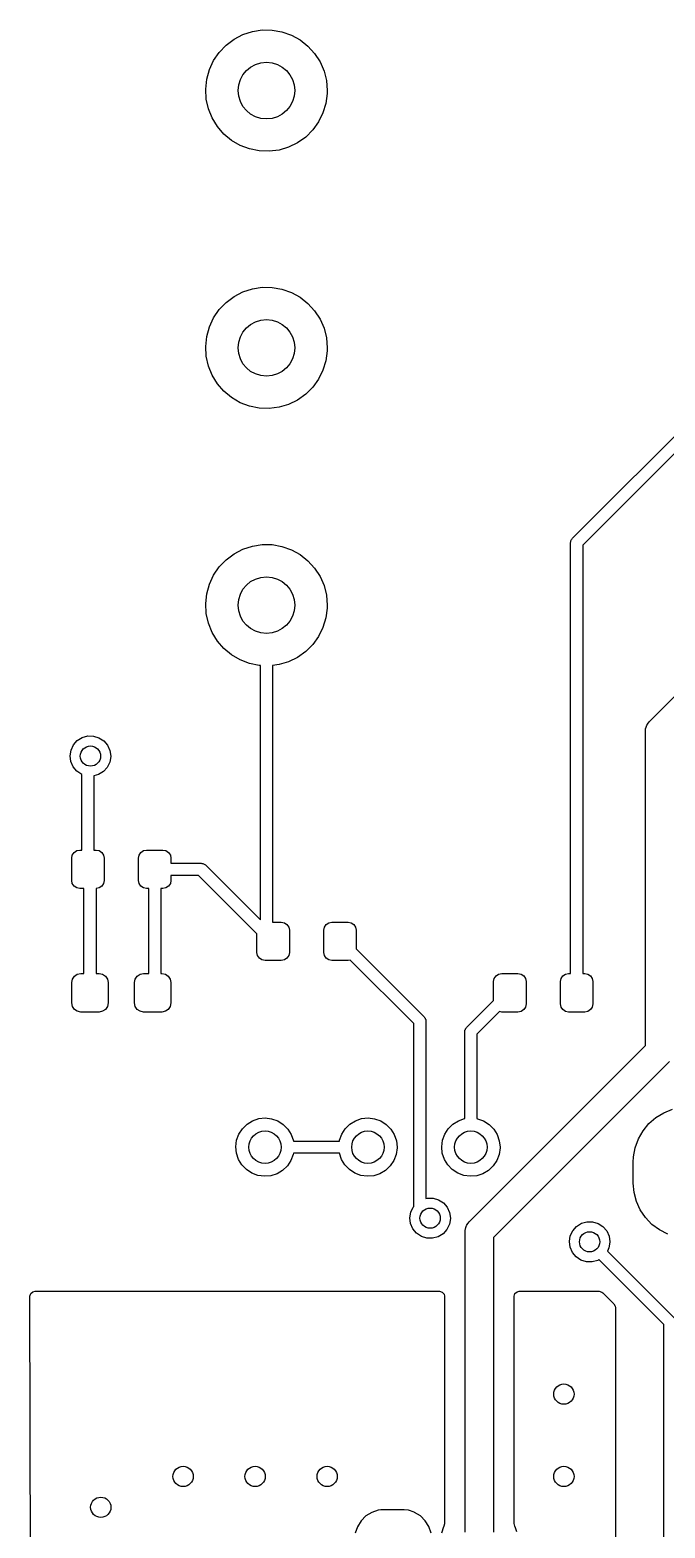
# Model space of a CAD drawing. Extents: x 108 to 192, y -153 to -46.
# Drawn here: x 108.49 to 124.16, y -85.09 to -48.12 of the extents above; entities that cross this region are included whole.
import ezdxf

# ---------------------------------------------------------------- set-up
doc = ezdxf.new("R2010")
doc.units = 0
doc.layers.add('BLACK', color=7, linetype='CONTINUOUS')

msp = doc.modelspace()

# ---------------------------------------------------------------- linework, layer by layer
at = {"layer": 'BLACK', "linetype": 'CONTINUOUS'}
for p, q in [((113.33, -48.4933), (113.527, -48.3457)), ((113.527, -48.3457), (113.745, -48.2322)), ((113.745, -48.2322), (113.978, -48.1558)), ((113.978, -48.1558), (114.221, -48.1187)), ((114.221, -48.1187), (114.467, -48.1217)), ((114.467, -48.1217), (114.709, -48.1648)), ((114.709, -48.1648), (114.941, -48.2468)), ((114.941, -48.2468), (115.156, -48.3656)), ((115.156, -48.3656), (115.349, -48.518)), ((113.022, -48.8741), (113.16, -48.671)), ((113.16, -48.671), (113.33, -48.4933)), ((115.349, -48.518), (115.514, -48.6998)), ((115.514, -48.6998), (115.648, -48.9062)), ((112.853, -49.3339), (112.918, -49.0971)), ((112.918, -49.0971), (113.022, -48.8741)), ((115.648, -48.9062), (115.746, -49.1316)), ((115.746, -49.1316), (115.806, -49.37)), ((112.826, -49.5784), (112.853, -49.3339)), ((115.806, -49.37), (115.826, -49.615)), ((112.841, -49.8238), (112.826, -49.5784)), ((112.895, -50.0636), (112.841, -49.8238)), ((115.824, -49.6883), (115.792, -49.932)), ((115.826, -49.615), (115.824, -49.6883)), ((112.987, -50.2913), (112.895, -50.0636)), ((115.721, -50.1672), (115.612, -50.3876)), ((115.792, -49.932), (115.721, -50.1672)), ((113.116, -50.5009), (112.987, -50.2913)), ((113.277, -50.6867), (113.116, -50.5009)), ((115.468, -50.5872), (115.294, -50.7607)), ((115.612, -50.3876), (115.468, -50.5872)), ((113.466, -50.8437), (113.277, -50.6867)), ((113.678, -50.9677), (113.466, -50.8437)), ((113.908, -51.0554), (113.678, -50.9677)), ((114.873, -51.0116), (114.638, -51.0822)), ((115.094, -50.9034), (114.873, -51.0116)), ((115.294, -50.7607), (115.094, -50.9034)), ((114.148, -51.1044), (113.908, -51.0554)), ((114.394, -51.1135), (114.148, -51.1044)), ((114.638, -51.0822), (114.394, -51.1135)), ((113.33, -54.8433), (113.527, -54.6957)), ((113.527, -54.6957), (113.745, -54.5822)), ((113.745, -54.5822), (113.978, -54.5058)), ((113.978, -54.5058), (114.221, -54.4687)), ((114.221, -54.4687), (114.467, -54.4717)), ((114.467, -54.4717), (114.709, -54.5148)), ((114.709, -54.5148), (114.941, -54.5968)), ((114.941, -54.5968), (115.156, -54.7156)), ((115.156, -54.7156), (115.349, -54.868)), ((113.022, -55.2241), (113.16, -55.021)), ((113.16, -55.021), (113.33, -54.8433)), ((115.349, -54.868), (115.514, -55.0498)), ((115.514, -55.0498), (115.648, -55.2562)), ((112.853, -55.6839), (112.918, -55.4471)), ((112.918, -55.4471), (113.022, -55.2241)), ((115.648, -55.2562), (115.746, -55.4816)), ((112.826, -55.9284), (112.853, -55.6839)), ((115.746, -55.4816), (115.806, -55.72)), ((115.806, -55.72), (115.826, -55.965)), ((112.841, -56.1738), (112.826, -55.9284)), ((112.895, -56.4136), (112.841, -56.1738)), ((115.824, -56.0383), (115.792, -56.282)), ((115.826, -55.965), (115.824, -56.0383)), ((121.877, -60.6639), (126.682, -55.8589)), ((126.85, -56.115), (122.133, -60.8321)), ((112.987, -56.6413), (112.895, -56.4136)), ((115.721, -56.5172), (115.612, -56.7376)), ((115.792, -56.282), (115.721, -56.5172)), ((113.116, -56.8509), (112.987, -56.6413)), ((113.277, -57.0367), (113.116, -56.8509)), ((115.468, -56.9372), (115.294, -57.1107)), ((115.612, -56.7376), (115.468, -56.9372)), ((113.466, -57.1937), (113.277, -57.0367)), ((113.678, -57.3177), (113.466, -57.1937)), ((115.094, -57.2534), (114.873, -57.3616)), ((115.294, -57.1107), (115.094, -57.2534)), ((113.908, -57.4054), (113.678, -57.3177)), ((114.148, -57.4544), (113.908, -57.4054)), ((114.394, -57.4635), (114.148, -57.4544)), ((114.638, -57.4322), (114.394, -57.4635)), ((114.873, -57.3616), (114.638, -57.4322)), ((123.781, -65.1829), (129.521, -59.4425)), ((113.527, -61.0457), (113.745, -60.9322)), ((113.745, -60.9322), (113.978, -60.8558)), ((113.978, -60.8558), (114.221, -60.8187)), ((114.221, -60.8187), (114.467, -60.8217)), ((114.467, -60.8217), (114.709, -60.8648)), ((114.709, -60.8648), (114.941, -60.9468)), ((114.941, -60.9468), (115.156, -61.0656)), ((121.833, -60.77), (121.838, -60.7509)), ((121.833, -71.407), (121.833, -60.77)), ((121.838, -60.7312), (121.848, -60.7141)), ((121.838, -60.7509), (121.838, -60.7312)), ((121.848, -60.7141), (121.853, -60.695)), ((121.853, -60.695), (121.867, -60.681)), ((121.867, -60.681), (121.877, -60.6639)), ((122.133, -60.8321), (122.133, -71.407)), ((113.022, -61.5741), (113.16, -61.371)), ((113.16, -61.371), (113.33, -61.1933)), ((113.33, -61.1933), (113.527, -61.0457)), ((115.156, -61.0656), (115.349, -61.218)), ((115.349, -61.218), (115.514, -61.3998)), ((112.918, -61.7971), (113.022, -61.5741)), ((115.514, -61.3998), (115.648, -61.6062)), ((115.648, -61.6062), (115.746, -61.8316)), ((112.826, -62.2784), (112.853, -62.0339)), ((112.853, -62.0339), (112.918, -61.7971)), ((115.746, -61.8316), (115.806, -62.07)), ((115.806, -62.07), (115.826, -62.315)), ((112.841, -62.5238), (112.826, -62.2784)), ((115.824, -62.3883), (115.792, -62.632)), ((115.826, -62.315), (115.824, -62.3883)), ((112.895, -62.7636), (112.841, -62.5238)), ((112.987, -62.9913), (112.895, -62.7636)), ((115.792, -62.632), (115.721, -62.8672)), ((113.116, -63.2009), (112.987, -62.9913)), ((113.277, -63.3867), (113.116, -63.2009)), ((115.612, -63.0876), (115.468, -63.2872)), ((115.721, -62.8672), (115.612, -63.0876)), ((113.466, -63.5437), (113.277, -63.3867)), ((113.678, -63.6677), (113.466, -63.5437)), ((115.294, -63.4607), (115.094, -63.6034)), ((115.468, -63.2872), (115.294, -63.4607)), ((113.908, -63.7554), (113.678, -63.6677)), ((114.148, -63.8044), (113.908, -63.7554)), ((114.176, -63.8055), (114.148, -63.8044)), ((114.176, -70.0849), (114.176, -63.8055)), ((114.638, -63.7822), (114.476, -63.803)), ((114.476, -63.803), (114.476, -70.137)), ((114.873, -63.7116), (114.638, -63.7822)), ((115.094, -63.6034), (114.873, -63.7116)), ((123.678, -65.4304), (123.681, -65.3948)), ((123.678, -73.1848), (123.678, -65.4304)), ((123.681, -65.3865), (123.682, -65.3816)), ((123.681, -65.3948), (123.681, -65.3865)), ((123.682, -65.3816), (123.683, -65.3702)), ((123.683, -65.3702), (123.7, -65.3237)), ((123.7, -65.3237), (123.714, -65.2764)), ((123.714, -65.2764), (123.719, -65.2696)), ((123.719, -65.2696), (123.721, -65.2618)), ((123.721, -65.2618), (123.752, -65.223)), ((123.752, -65.223), (123.781, -65.1829)), ((109.504, -65.8938), (109.564, -65.7655)), ((109.564, -65.7655), (109.658, -65.6592)), ((109.658, -65.6592), (109.778, -65.5836)), ((109.778, -65.5836), (109.914, -65.5446)), ((109.914, -65.5446), (110.056, -65.5455)), ((110.056, -65.5455), (110.192, -65.5861)), ((110.192, -65.5861), (110.311, -65.6632)), ((110.311, -65.6632), (110.403, -65.7706)), ((110.403, -65.7706), (110.462, -65.8997)), ((109.482, -66.0339), (109.504, -65.8938)), ((109.5, -66.1745), (109.482, -66.0339)), ((109.558, -66.3042), (109.5, -66.1745)), ((110.482, -66.0522), (110.458, -66.192)), ((110.462, -65.8997), (110.482, -66.04)), ((110.482, -66.04), (110.482, -66.0522)), ((109.649, -66.4127), (109.558, -66.3042)), ((109.767, -66.4913), (109.649, -66.4127)), ((109.769, -66.492), (109.767, -66.4913)), ((109.769, -68.359), (109.769, -66.492)), ((110.181, -66.4989), (110.069, -66.5293)), ((110.069, -66.5293), (110.069, -68.359)), ((110.301, -66.4247), (110.181, -66.4989)), ((110.397, -66.3196), (110.301, -66.4247)), ((110.458, -66.192), (110.397, -66.3196)), ((109.578, -68.4176), (109.642, -68.3742)), ((109.642, -68.3742), (109.719, -68.359)), ((109.719, -68.359), (109.769, -68.359)), ((110.069, -68.359), (110.119, -68.359)), ((110.119, -68.359), (110.196, -68.3742)), ((110.196, -68.3742), (110.26, -68.4176)), ((111.228, -68.4176), (111.292, -68.3742)), ((111.292, -68.3742), (111.369, -68.359)), ((111.369, -68.359), (111.769, -68.359)), ((111.769, -68.359), (111.846, -68.3742)), ((111.846, -68.3742), (111.91, -68.4176)), ((109.519, -68.559), (109.534, -68.4825)), ((109.519, -69.109), (109.519, -68.559)), ((109.534, -68.4825), (109.578, -68.4176)), ((110.26, -68.4176), (110.304, -68.4825)), ((110.304, -68.4825), (110.319, -68.559)), ((110.319, -68.559), (110.319, -69.109)), ((111.169, -68.559), (111.184, -68.4825)), ((111.169, -69.109), (111.169, -68.559)), ((111.184, -68.4825), (111.228, -68.4176)), ((111.91, -68.4176), (111.954, -68.4825)), ((111.954, -68.4825), (111.969, -68.559)), ((111.969, -68.559), (111.969, -68.684)), ((111.969, -68.684), (112.713, -68.684)), ((112.713, -68.684), (112.732, -68.6891)), ((112.732, -68.6891), (112.752, -68.6891)), ((112.752, -68.6891), (112.769, -68.699)), ((112.769, -68.699), (112.788, -68.7041)), ((112.788, -68.7041), (112.802, -68.7181)), ((112.802, -68.7181), (112.819, -68.7279)), ((112.819, -68.7279), (114.176, -70.0849)), ((109.534, -69.1855), (109.519, -69.109)), ((110.319, -69.109), (110.304, -69.1855)), ((111.184, -69.1855), (111.169, -69.109)), ((111.969, -69.109), (111.954, -69.1855)), ((112.651, -68.984), (111.969, -68.984)), ((111.969, -68.984), (111.969, -69.109)), ((114.091, -70.4241), (112.651, -68.984)), ((109.578, -69.2504), (109.534, -69.1855)), ((109.642, -69.2938), (109.578, -69.2504)), ((109.719, -69.309), (109.642, -69.2938)), ((109.819, -69.309), (109.719, -69.309)), ((109.819, -71.407), (109.819, -69.309)), ((110.196, -69.2938), (110.119, -69.309)), ((110.119, -69.309), (110.119, -71.407)), ((110.26, -69.2504), (110.196, -69.2938)), ((110.304, -69.1855), (110.26, -69.2504)), ((111.228, -69.2504), (111.184, -69.1855)), ((111.292, -69.2938), (111.228, -69.2504)), ((111.369, -69.309), (111.292, -69.2938)), ((111.419, -69.309), (111.369, -69.309)), ((111.419, -71.407), (111.419, -69.309)), ((111.769, -69.309), (111.719, -69.309)), ((111.719, -69.309), (111.719, -71.407)), ((111.846, -69.2938), (111.769, -69.309)), ((111.91, -69.2504), (111.846, -69.2938)), ((111.954, -69.1855), (111.91, -69.2504)), ((114.476, -70.137), (114.691, -70.137)), ((114.691, -70.137), (114.768, -70.1522)), ((114.768, -70.1522), (114.832, -70.1956)), ((114.832, -70.1956), (114.876, -70.2605)), ((115.756, -70.2605), (115.8, -70.1956)), ((115.8, -70.1956), (115.864, -70.1522)), ((115.864, -70.1522), (115.941, -70.137)), ((115.941, -70.137), (116.341, -70.137)), ((116.341, -70.137), (116.418, -70.1522)), ((116.418, -70.1522), (116.482, -70.1956)), ((116.482, -70.1956), (116.526, -70.2605)), ((114.091, -70.887), (114.091, -70.4241)), ((114.876, -70.2605), (114.891, -70.337)), ((114.891, -70.337), (114.891, -70.887)), ((115.741, -70.337), (115.756, -70.2605)), ((115.741, -70.887), (115.741, -70.337)), ((116.526, -70.2605), (116.541, -70.337)), ((116.541, -70.337), (116.541, -70.7999)), ((114.106, -70.9635), (114.091, -70.887)), ((114.15, -71.0284), (114.106, -70.9635)), ((114.876, -70.9635), (114.832, -71.0284)), ((114.891, -70.887), (114.876, -70.9635)), ((115.756, -70.9635), (115.741, -70.887)), ((115.8, -71.0284), (115.756, -70.9635)), ((116.541, -70.7999), (118.216, -72.4749)), ((114.214, -71.0718), (114.15, -71.0284)), ((114.291, -71.087), (114.214, -71.0718)), ((114.691, -71.087), (114.291, -71.087)), ((114.768, -71.0718), (114.691, -71.087)), ((114.832, -71.0284), (114.768, -71.0718)), ((115.864, -71.0718), (115.8, -71.0284)), ((115.941, -71.087), (115.864, -71.0718)), ((116.341, -71.087), (115.941, -71.087)), ((116.393, -71.0766), (116.341, -71.087)), ((117.96, -72.6431), (116.393, -71.0766)), ((109.519, -71.632), (109.536, -71.5459)), ((109.519, -72.132), (109.519, -71.632)), ((109.536, -71.5459), (109.585, -71.4729)), ((109.585, -71.4729), (109.658, -71.4241)), ((109.658, -71.4241), (109.744, -71.407)), ((109.744, -71.407), (109.819, -71.407)), ((110.119, -71.407), (110.194, -71.407)), ((110.194, -71.407), (110.28, -71.4241)), ((110.28, -71.4241), (110.353, -71.4729)), ((110.353, -71.4729), (110.402, -71.5459)), ((110.402, -71.5459), (110.419, -71.632)), ((110.419, -71.632), (110.419, -72.132)), ((111.069, -71.632), (111.086, -71.5459)), ((111.069, -72.132), (111.069, -71.632)), ((111.086, -71.5459), (111.135, -71.4729)), ((111.135, -71.4729), (111.208, -71.4241)), ((111.208, -71.4241), (111.294, -71.407)), ((111.294, -71.407), (111.419, -71.407)), ((111.719, -71.407), (111.744, -71.407)), ((111.744, -71.407), (111.83, -71.4241)), ((111.83, -71.4241), (111.903, -71.4729)), ((111.903, -71.4729), (111.952, -71.5459)), ((111.952, -71.5459), (111.969, -71.632)), ((111.969, -71.632), (111.969, -72.132)), ((119.933, -71.607), (119.948, -71.5305)), ((119.933, -72.0699), (119.933, -71.607)), ((119.948, -71.5305), (119.992, -71.4656)), ((119.992, -71.4656), (120.056, -71.4222)), ((120.056, -71.4222), (120.133, -71.407)), ((120.133, -71.407), (120.533, -71.407)), ((120.533, -71.407), (120.61, -71.4222)), ((120.61, -71.4222), (120.674, -71.4656)), ((120.674, -71.4656), (120.718, -71.5305)), ((120.718, -71.5305), (120.733, -71.607)), ((120.733, -71.607), (120.733, -72.157)), ((121.583, -71.607), (121.598, -71.5305)), ((121.583, -72.157), (121.583, -71.607)), ((121.598, -71.5305), (121.642, -71.4656)), ((121.642, -71.4656), (121.706, -71.4222)), ((121.706, -71.4222), (121.783, -71.407)), ((121.783, -71.407), (121.833, -71.407)), ((122.133, -71.407), (122.183, -71.407)), ((122.183, -71.407), (122.26, -71.4222)), ((122.26, -71.4222), (122.324, -71.4656)), ((122.324, -71.4656), (122.368, -71.5305)), ((122.368, -71.5305), (122.383, -71.607)), ((122.383, -71.607), (122.383, -72.157)), ((119.264, -72.7389), (119.933, -72.0699)), ((109.536, -72.2181), (109.519, -72.132)), ((109.585, -72.2911), (109.536, -72.2181)), ((109.658, -72.3399), (109.585, -72.2911)), ((109.744, -72.357), (109.658, -72.3399)), ((110.194, -72.357), (109.744, -72.357)), ((110.28, -72.3399), (110.194, -72.357)), ((110.353, -72.2911), (110.28, -72.3399)), ((110.402, -72.2181), (110.353, -72.2911)), ((110.419, -72.132), (110.402, -72.2181)), ((111.086, -72.2181), (111.069, -72.132)), ((111.135, -72.2911), (111.086, -72.2181)), ((111.208, -72.3399), (111.135, -72.2911)), ((111.294, -72.357), (111.208, -72.3399)), ((111.744, -72.357), (111.294, -72.357)), ((111.83, -72.3399), (111.744, -72.357)), ((111.903, -72.2911), (111.83, -72.3399)), ((111.952, -72.2181), (111.903, -72.2911)), ((111.969, -72.132), (111.952, -72.2181)), ((120.081, -72.3466), (119.52, -72.9071)), ((120.133, -72.357), (120.081, -72.3466)), ((120.533, -72.357), (120.133, -72.357)), ((120.61, -72.3418), (120.533, -72.357)), ((120.674, -72.2984), (120.61, -72.3418)), ((120.718, -72.2335), (120.674, -72.2984)), ((120.733, -72.157), (120.718, -72.2335)), ((121.598, -72.2335), (121.583, -72.157)), ((121.642, -72.2984), (121.598, -72.2335)), ((121.706, -72.3418), (121.642, -72.2984)), ((121.783, -72.357), (121.706, -72.3418)), ((122.183, -72.357), (121.783, -72.357)), ((122.26, -72.3418), (122.183, -72.357)), ((122.324, -72.2984), (122.26, -72.3418)), ((122.368, -72.2335), (122.324, -72.2984)), ((122.383, -72.157), (122.368, -72.2335)), ((117.96, -77.1543), (117.96, -72.6431)), ((118.216, -72.4749), (118.226, -72.492)), ((118.226, -72.492), (118.24, -72.506)), ((118.24, -72.506), (118.245, -72.5251)), ((118.245, -72.5251), (118.255, -72.5422)), ((118.255, -72.5422), (118.255, -72.5619)), ((118.255, -72.5619), (118.26, -72.581)), ((118.26, -72.581), (118.26, -76.9596)), ((119.22, -72.845), (119.225, -72.8259)), ((119.225, -72.8062), (119.235, -72.7891)), ((119.225, -72.8259), (119.225, -72.8062)), ((119.235, -72.7891), (119.24, -72.77)), ((119.24, -72.77), (119.254, -72.756)), ((119.254, -72.756), (119.264, -72.7389)), ((119.22, -74.9883), (119.22, -72.845)), ((119.331, -77.5316), (123.678, -73.1848)), ((119.52, -72.9071), (119.52, -74.9893)), ((124.276, -73.5773), (119.929, -77.9241)), ((113.847, -75.1246), (113.983, -75.0405)), ((113.983, -75.0405), (114.135, -74.9888)), ((114.135, -74.9888), (114.295, -74.972)), ((114.295, -74.972), (114.454, -74.991)), ((114.454, -74.991), (114.606, -75.0449)), ((114.606, -75.0449), (114.741, -75.1309)), ((116.387, -75.1246), (116.523, -75.0405)), ((116.523, -75.0405), (116.675, -74.9888)), ((116.675, -74.9888), (116.835, -74.972)), ((116.835, -74.972), (116.994, -74.991)), ((116.994, -74.991), (117.146, -75.0449)), ((117.146, -75.0449), (117.281, -75.1309)), ((118.927, -75.1246), (119.063, -75.0405)), ((119.063, -75.0405), (119.215, -74.9888)), ((119.215, -74.9888), (119.22, -74.9883)), ((119.52, -74.9893), (119.534, -74.991)), ((119.534, -74.991), (119.686, -75.0449)), ((119.686, -75.0449), (119.821, -75.1309)), ((123.765, -75.1119), (123.939, -74.9611)), ((123.939, -74.9611), (124.135, -74.8418)), ((124.135, -74.8418), (124.349, -74.7574)), ((113.59, -75.5227), (113.645, -75.3719)), ((113.645, -75.3719), (113.732, -75.2369)), ((113.732, -75.2369), (113.847, -75.1246)), ((114.741, -75.1309), (114.854, -75.2448)), ((114.854, -75.2448), (114.939, -75.3809)), ((114.939, -75.3809), (114.992, -75.5325)), ((116.13, -75.5227), (116.185, -75.3719)), ((116.185, -75.3719), (116.272, -75.2369)), ((116.272, -75.2369), (116.387, -75.1246)), ((117.281, -75.1309), (117.394, -75.2448)), ((117.394, -75.2448), (117.479, -75.3809)), ((117.479, -75.3809), (117.532, -75.5325)), ((118.67, -75.5227), (118.725, -75.3719)), ((118.725, -75.3719), (118.812, -75.2369)), ((118.812, -75.2369), (118.927, -75.1246)), ((119.821, -75.1309), (119.934, -75.2448)), ((119.934, -75.2448), (120.019, -75.3809)), ((120.019, -75.3809), (120.072, -75.5325)), ((123.505, -75.4895), (123.619, -75.2897)), ((123.619, -75.2897), (123.765, -75.1119)), ((113.57, -75.6819), (113.59, -75.5227)), ((113.586, -75.8417), (113.57, -75.6819)), ((114.992, -75.5325), (114.993, -75.542)), ((114.993, -75.542), (116.128, -75.542)), ((116.128, -75.542), (116.13, -75.5227)), ((117.55, -75.7121), (117.527, -75.8711)), ((117.532, -75.5325), (117.55, -75.692)), ((117.55, -75.692), (117.55, -75.7121)), ((118.65, -75.6819), (118.67, -75.5227)), ((118.666, -75.8417), (118.65, -75.6819)), ((120.09, -75.7121), (120.067, -75.8711)), ((120.072, -75.5325), (120.09, -75.692)), ((120.09, -75.692), (120.09, -75.7121)), ((123.386, -75.932), (123.427, -75.7057)), ((123.427, -75.7057), (123.505, -75.4895)), ((113.636, -75.994), (113.586, -75.8417)), ((113.72, -76.1313), (113.636, -75.994)), ((113.831, -76.2468), (113.72, -76.1313)), ((114.842, -76.1548), (114.725, -76.2655)), ((114.93, -76.0211), (114.842, -76.1548)), ((114.987, -75.8711), (114.93, -76.0211)), ((114.991, -75.842), (114.987, -75.8711)), ((116.126, -75.842), (114.991, -75.842)), ((116.176, -75.994), (116.126, -75.842)), ((116.26, -76.1313), (116.176, -75.994)), ((116.371, -76.2468), (116.26, -76.1313)), ((117.382, -76.1548), (117.265, -76.2655)), ((117.47, -76.0211), (117.382, -76.1548)), ((117.527, -75.8711), (117.47, -76.0211)), ((118.716, -75.994), (118.666, -75.8417)), ((118.8, -76.1313), (118.716, -75.994)), ((118.911, -76.2468), (118.8, -76.1313)), ((119.922, -76.1548), (119.805, -76.2655)), ((120.01, -76.0211), (119.922, -76.1548)), ((120.067, -75.8711), (120.01, -76.0211)), ((123.38, -76.06), (123.386, -75.932)), ((123.38, -76.58), (123.38, -76.06)), ((113.965, -76.3347), (113.831, -76.2468)), ((114.116, -76.3906), (113.965, -76.3347)), ((114.275, -76.4118), (114.116, -76.3906)), ((114.435, -76.3973), (114.275, -76.4118)), ((114.587, -76.3477), (114.435, -76.3973)), ((114.725, -76.2655), (114.587, -76.3477)), ((116.505, -76.3347), (116.371, -76.2468)), ((116.656, -76.3906), (116.505, -76.3347)), ((116.815, -76.4118), (116.656, -76.3906)), ((116.975, -76.3973), (116.815, -76.4118)), ((117.127, -76.3477), (116.975, -76.3973)), ((117.265, -76.2655), (117.127, -76.3477)), ((119.045, -76.3347), (118.911, -76.2468)), ((119.196, -76.3906), (119.045, -76.3347)), ((119.355, -76.4118), (119.196, -76.3906)), ((119.515, -76.3973), (119.355, -76.4118)), ((119.667, -76.3477), (119.515, -76.3973)), ((119.805, -76.2655), (119.667, -76.3477)), ((123.399, -76.8091), (123.38, -76.58)), ((123.457, -77.0317), (123.399, -76.8091)), ((117.886, -77.2984), (117.946, -77.1701)), ((117.946, -77.1701), (117.96, -77.1543)), ((118.26, -76.9596), (118.296, -76.9492)), ((118.296, -76.9492), (118.438, -76.9501)), ((118.438, -76.9501), (118.574, -76.9907)), ((118.574, -76.9907), (118.693, -77.0678)), ((118.693, -77.0678), (118.785, -77.1752)), ((118.785, -77.1752), (118.844, -77.3043)), ((123.552, -77.2414), (123.457, -77.0317)), ((123.68, -77.4322), (123.552, -77.2414)), ((117.864, -77.4385), (117.886, -77.2984)), ((117.882, -77.5791), (117.864, -77.4385)), ((117.94, -77.7088), (117.882, -77.5791)), ((118.84, -77.5966), (118.779, -77.7242)), ((118.864, -77.4568), (118.84, -77.5966)), ((118.844, -77.3043), (118.864, -77.4446)), ((118.864, -77.4446), (118.864, -77.4568)), ((119.25, -77.6724), (119.265, -77.6251)), ((119.265, -77.6251), (119.269, -77.6183)), ((119.269, -77.6183), (119.272, -77.6105)), ((119.272, -77.6105), (119.303, -77.5717)), ((119.303, -77.5717), (119.331, -77.5316)), ((121.977, -77.648), (122.097, -77.5724)), ((122.097, -77.5724), (122.233, -77.5334)), ((122.233, -77.5334), (122.375, -77.5343)), ((122.375, -77.5343), (122.511, -77.5749)), ((122.511, -77.5749), (122.63, -77.652)), ((123.839, -77.5986), (123.68, -77.4322)), ((124.023, -77.7359), (123.839, -77.5986)), ((118.031, -77.8173), (117.94, -77.7088)), ((118.149, -77.8959), (118.031, -77.8173)), ((118.284, -77.9382), (118.149, -77.8959)), ((118.426, -77.9408), (118.284, -77.9382)), ((118.563, -77.9035), (118.426, -77.9408)), ((118.683, -77.8293), (118.563, -77.9035)), ((118.779, -77.7242), (118.683, -77.8293)), ((119.229, -77.7791), (119.232, -77.7435)), ((119.229, -85.1988), (119.229, -77.7791)), ((119.232, -77.7352), (119.233, -77.7303)), ((119.232, -77.7435), (119.232, -77.7352)), ((119.233, -77.7303), (119.234, -77.7189)), ((119.234, -77.7189), (119.25, -77.6724)), ((119.929, -77.9241), (119.929, -85.1988)), ((121.801, -78.0227), (121.823, -77.8826)), ((121.823, -77.8826), (121.883, -77.7543)), ((121.883, -77.7543), (121.977, -77.648)), ((122.63, -77.652), (122.722, -77.7594)), ((122.722, -77.7594), (122.781, -77.8885)), ((122.781, -77.8885), (122.801, -78.0288)), ((124.228, -77.8401), (124.023, -77.7359)), ((121.819, -78.1633), (121.801, -78.0227)), ((121.877, -78.293), (121.819, -78.1633)), ((121.968, -78.4015), (121.877, -78.293)), ((122.777, -78.1808), (122.741, -78.2564)), ((122.741, -78.2564), (124.388, -79.9039)), ((122.801, -78.041), (122.777, -78.1808)), ((122.801, -78.0288), (122.801, -78.041)), ((122.086, -78.4801), (121.968, -78.4015)), ((122.221, -78.5224), (122.086, -78.4801)), ((122.363, -78.525), (122.221, -78.5224)), ((122.5, -78.4877), (122.363, -78.525)), ((122.529, -78.4694), (122.5, -78.4877)), ((124.132, -80.0721), (122.529, -78.4694)), ((108.489, -79.3742), (108.509, -79.306)), ((108.499, -86.2403), (108.489, -79.3742)), ((108.509, -79.306), (108.563, -79.2595)), ((108.563, -79.2595), (108.615, -79.248)), ((108.615, -79.248), (118.594, -79.248)), ((118.594, -79.248), (118.663, -79.268)), ((118.663, -79.268), (118.709, -79.3217)), ((118.709, -79.3217), (118.72, -79.374)), ((118.72, -79.374), (118.72, -84.9853)), ((120.437, -79.374), (120.457, -79.3059)), ((120.437, -84.9851), (120.437, -79.374)), ((120.457, -79.3059), (120.511, -79.2594)), ((120.511, -79.2594), (120.563, -79.248)), ((120.563, -79.248), (122.537, -79.248)), ((122.537, -79.248), (122.605, -79.268)), ((122.605, -79.268), (122.626, -79.2849)), ((122.626, -79.2849), (122.899, -79.5582)), ((122.899, -79.5582), (122.933, -79.6205)), ((122.933, -79.6205), (122.936, -79.6472)), ((122.936, -79.6472), (122.936, -86.614)), ((124.132, -85.5472), (124.132, -80.0721)), ((117.085, -84.6524), (116.925, -84.7061)), ((117.15, -84.6457), (117.085, -84.6524)), ((117.184, -84.6422), (117.15, -84.6457)), ((117.187, -84.6419), (117.184, -84.6422)), ((117.184, -84.6422), (117.184, -84.6422)), ((117.721, -84.6419), (117.187, -84.6419)), ((117.821, -84.6522), (117.721, -84.6419)), ((117.828, -84.6543), (117.821, -84.6522)), ((117.975, -84.7032), (117.828, -84.6543)), ((117.828, -84.6543), (117.828, -84.6543)), ((116.661, -84.9153), (116.572, -85.0597)), ((116.78, -84.7953), (116.661, -84.9153)), ((116.925, -84.7061), (116.78, -84.7953)), ((117.982, -84.7056), (117.975, -84.7032)), ((118.126, -84.7945), (117.982, -84.7056)), ((118.246, -84.9143), (118.126, -84.7945)), ((118.336, -85.0586), (118.246, -84.9143)), ((118.72, -84.9853), (118.703, -85.0466)), ((120.455, -85.0453), (120.437, -84.9851)), ((116.572, -85.0597), (116.518, -85.2207)), ((118.389, -85.2194), (118.336, -85.0586)), ((118.697, -85.0597), (118.643, -85.2207)), ((118.702, -85.0514), (118.697, -85.0597)), ((118.703, -85.0468), (118.702, -85.0497)), ((118.702, -85.0497), (118.702, -85.0514)), ((118.703, -85.0466), (118.703, -85.0468)), ((120.454, -85.0457), (120.455, -85.0453)), ((120.456, -85.0506), (120.454, -85.0457)), ((120.456, -85.0514), (120.456, -85.0506)), ((120.461, -85.0586), (120.456, -85.0514)), ((120.463, -85.0655), (120.461, -85.0586)), ((120.503, -85.1858), (120.463, -85.0655)), ((120.463, -85.0655), (120.463, -85.0655))]:
    msp.add_line(p, q, dxfattribs=at)
at = {"layer": 'BLACK'}
for centre, radius in [((114.326, -49.615), 0.7), ((114.326, -55.965), 0.7), ((114.326, -62.315), 0.7), ((109.982, -66.04), 0.25), ((114.29, -75.692), 0.4), ((116.83, -75.692), 0.4), ((119.37, -75.692), 0.4), ((118.364, -77.4446), 0.25), ((122.301, -78.0288), 0.25), ((121.666, -81.788), 0.25), ((112.268, -83.82), 0.25), ((114.046, -83.82), 0.25), ((115.824, -83.82), 0.25), ((121.666, -83.82), 0.25), ((110.236, -84.582), 0.25)]:
    msp.add_circle(centre, radius, dxfattribs=at)

doc.saveas('drawing.dxf')
